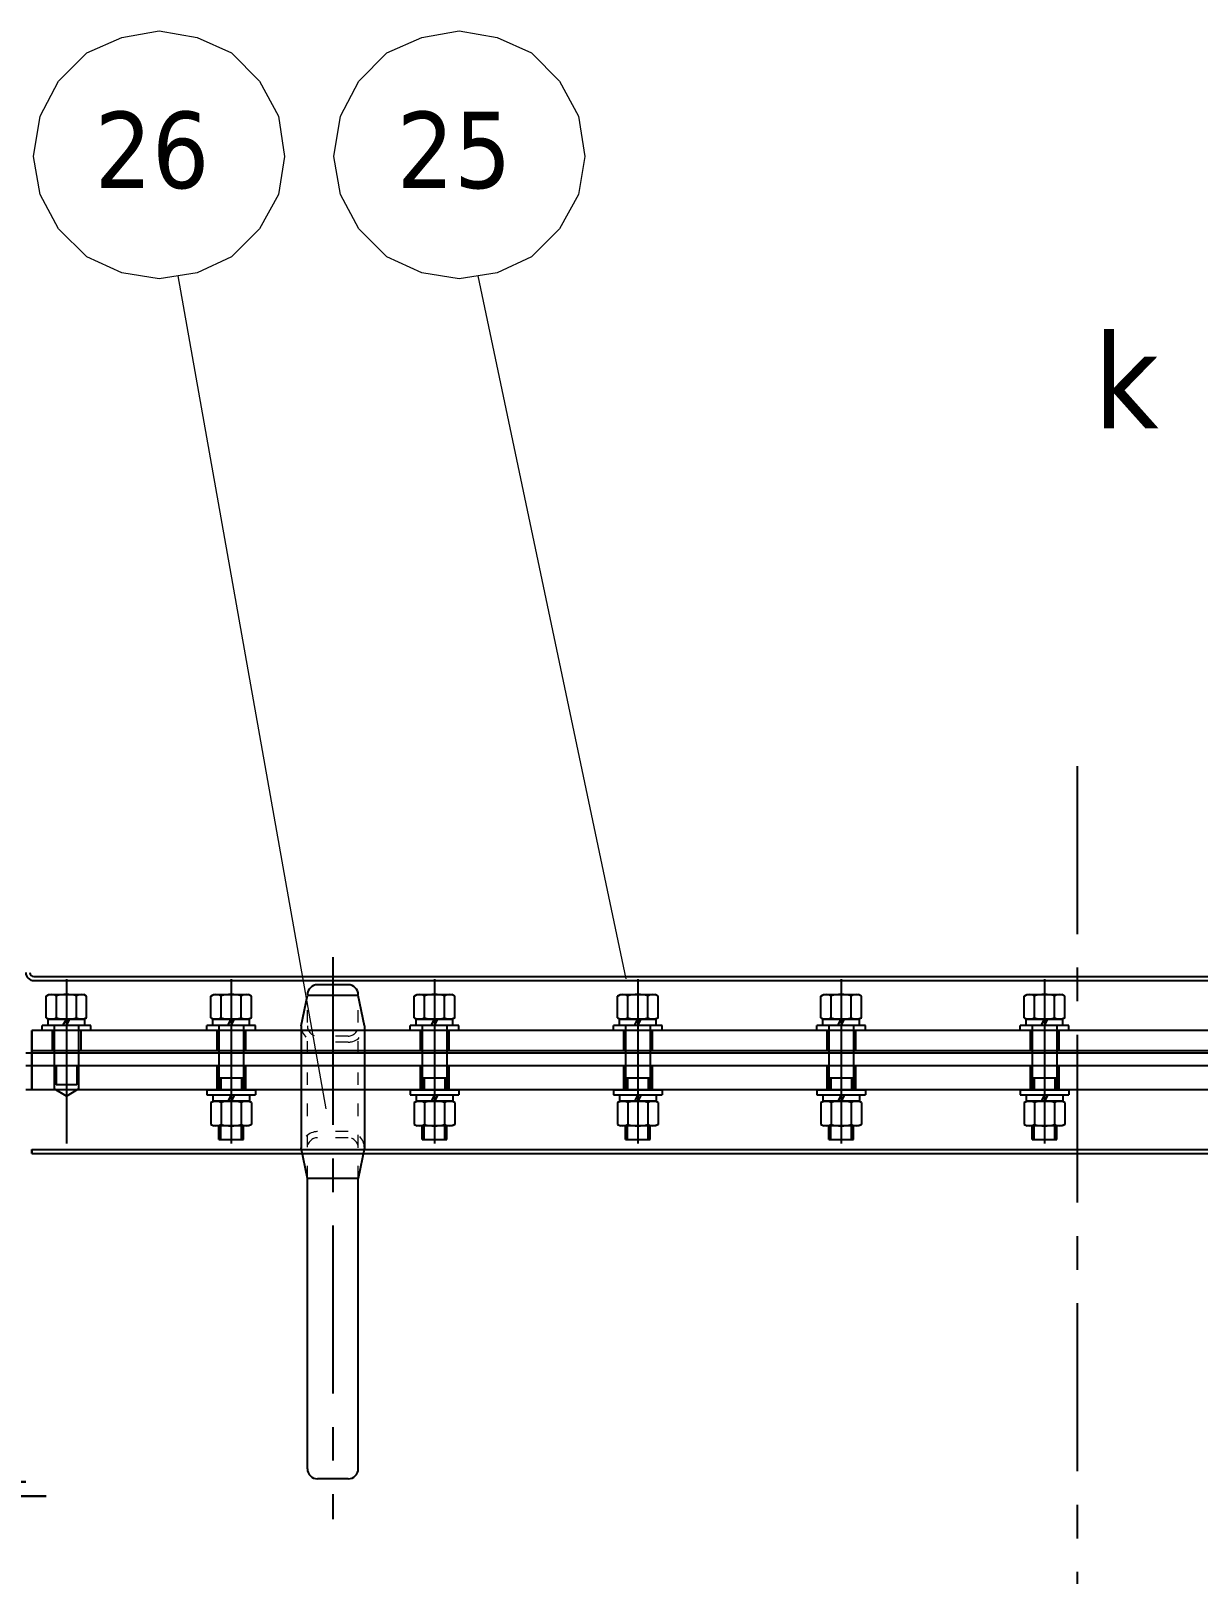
# Model space of a CAD drawing. Header units: millimetres. Extents: x 97339 to 122350, y -311274 to -152040.
# Drawn here: x 114280 to 114854, y -153654 to -152896 of the extents above; entities that cross this region are included whole.
import ezdxf

# ---------------------------------------------------------------- set-up
doc = ezdxf.new("R2010")
doc.units = ezdxf.units.MM
doc.header["$LTSCALE"] = 13
for name, pattern in [('ACAD_ISO02W100', [15, 12, -3]), ('ACAD_ISO03W100', [1.18, 0.47, -0.71]), ('CENTER', [50.8, 31.75, -6.35, 6.35, -6.35]), ('CENTERX2', [101.6, 63.5, -12.7, 12.7, -12.7]), ('DASHED', [0.75, 0.5, -0.25]), ('HIDDEN', [9.525, 6.35, -3.175])]:
    doc.linetypes.add(name, pattern=pattern)
doc.layers.get('0').update_dxf_attribs({"color": 1, "linetype": 'CENTER'})
for name, color, linetype in [('1', 4, 'Continuous'), ('2', 3, 'Continuous'), ('4', 2, 'HIDDEN'), ('4虚线层', 6, 'DASHED'), ('粗实线', 4, 'Continuous')]:
    doc.layers.add(name, color=color, linetype=linetype)
doc.layers.add('标注、文本', color=3, linetype='Continuous', lineweight=25)
doc.layers.add('铁心', color=3, linetype='Continuous', lineweight=0)
doc.styles.add('Tahoma$001', font='tahoma.ttf', dxfattribs={"height": 2.159784})

# ---------------------------------------------------------------- blocks, each defined once
blk = doc.blocks.new('A$C200A7939')
at = {"layer": '粗实线', "lineweight": 30}
for p, q in [((53.97, 115.63), (53.85, 115.85)), ((73.62, 110.49), (73.49, 110.71)), ((75.54, 109.03), (75.32, 109.25)), ((81.19, 100.54), (76.22, 107.14)), ((76.61, 107.46), (76.49, 107.69)), ((78.39, 105.16), (76.49, 107.69)), ((76.61, 107.46), (81.58, 100.87)), ((76.65, 107.7), (78.55, 105.17)), ((76.86, 107.48), (76.65, 107.7)), ((76.86, 107.48), (81.83, 100.88)), ((90.54, 101.75), (84.94, 109.17)), ((58.8, 99.51), (77.31, 74.97)), ((78.55, 105.17), (78.39, 105.16)), ((79.68, 103.67), (79.52, 103.66)), ((81.47, 101.08), (79.52, 103.66)), ((79.68, 103.67), (81.63, 101.09)), ((81.58, 100.87), (81.47, 101.08)), ((81.83, 100.88), (81.63, 101.09)), ((90.51, 101.11), (84.48, 96.63)), ((42.06, 92.46), (42.18, 92.23)), ((54.76, 83.77), (50.02, 93.07)), ((51.13, 93.09), (56.58, 82.4)), ((51.34, 93.11), (51.17, 93.1)), ((56.61, 82.41), (51.17, 93.1)), ((52.51, 90.81), (51.34, 93.11)), ((51.38, 93.11), (51.36, 93.13)), ((51.38, 93.11), (52.54, 90.83)), ((56.73, 93.99), (52.37, 90.7)), ((54.34, 92.18), (55.41, 92.98)), ((54.34, 92.18), (66.47, 76.09)), ((55.26, 97.21), (55.17, 96.07)), ((69.16, 77.5), (55.17, 96.07)), ((55.29, 90.92), (56.36, 91.73)), ((55.41, 92.98), (67.54, 76.9)), ((69.96, 78.1), (55.47, 97.33)), ((59.28, 97.23), (55.83, 97.52)), ((75.15, 76.19), (58.36, 98.44)), ((72.6, 80.08), (59.7, 97.19)), ((83.14, 98.43), (83.03, 98.64)), ((52.81, 80.26), (44.69, 88.78)), ((45.06, 89.1), (52.08, 81.75)), ((52.08, 81.75), (54.76, 83.77)), ((52.37, 90.7), (73.59, 62.55)), ((59.11, 88.08), (58.04, 87.27)), ((84.62, 84.07), (86.54, 81.52)), ((86.74, 82.92), (84.96, 85.28)), ((16, 76.76), (16, 2)), ((51.11, 82.05), (34.7, 69.69)), ((37.09, 70.68), (48.27, 79.11)), ((38.39, 71.28), (46.77, 77.6)), ((47.21, 77.02), (38.82, 70.7)), ((46.81, 77.55), (46.77, 77.6)), ((46.81, 77.55), (48.49, 78.81)), ((46.94, 77.37), (46.81, 77.55)), ((48.62, 78.64), (46.94, 77.37)), ((50.72, 72.36), (46.94, 77.37)), ((48.27, 79.11), (48.49, 78.81)), ((48.49, 78.81), (48.62, 78.64)), ((48.62, 78.64), (52.4, 73.63)), ((53.69, 79.39), (56.88, 81.79)), ((56.33, 81.37), (62.84, 72.73)), ((66.47, 76.09), (67.54, 76.9)), ((67.07, 75.29), (68.14, 76.1)), ((68.14, 76.1), (80.26, 60.01)), ((83.15, 58.93), (69.16, 77.5)), ((84.63, 58.64), (69.96, 78.1)), ((85.49, 62.98), (72.6, 80.08)), ((79.87, 75.84), (79.77, 75.95)), ((81.1, 77.42), (86.54, 81.52)), ((86.54, 81.52), (86.74, 82.92)), ((16, 74.76), (23, 74.76)), ((23, 74.76), (23, 58.67)), ((29.73, 70.34), (32.59, 72.49)), ((30.23, 66.3), (29.73, 70.34)), ((30.23, 66.3), (34.71, 69.68)), ((34.71, 69.68), (32.59, 72.49)), ((37.09, 70.68), (37.29, 70.41)), ((37.29, 70.41), (38.4, 71.26)), ((37.42, 70.24), (37.29, 70.41)), ((38.54, 71.08), (37.42, 70.24)), ((37.42, 70.24), (41.21, 65.2)), ((38.39, 71.28), (38.4, 71.26)), ((38.4, 71.26), (38.54, 71.08)), ((38.54, 71.08), (42.33, 66.04)), ((40.77, 69.78), (48.35, 75.5)), ((43.13, 66.65), (40.77, 69.78)), ((40.89, 69.62), (48.47, 75.34)), ((50.72, 72.36), (52.4, 73.63)), ((62.84, 72.73), (71.56, 61.15)), ((67.07, 75.29), (79.19, 59.2)), ((76.96, 74.29), (77.86, 74.97)), ((23, 64.08), (25, 64.08)), ((30.23, 66.31), (25, 62.37)), ((25, 64.08), (25, 43.35)), ((40.78, 61.02), (39.32, 54.68)), ((43.22, 60.45), (40.78, 61.02)), ((41.21, 65.2), (42.33, 66.04)), ((42.33, 66.04), (43.13, 66.65)), ((50.67, 67.63), (48.68, 66.13)), ((48.68, 66.13), (52.59, 60.94)), ((54.59, 62.44), (50.67, 67.63)), ((52.59, 60.94), (54.59, 62.44)), ((64.15, 55.57), (71.56, 61.15)), ((71.56, 61.15), (77.23, 57.72)), ((73.59, 62.55), (77.23, 57.72)), ((73.59, 62.55), (73.59, 62.55)), ((75.49, 64.11), (76.56, 64.92)), ((77.23, 57.72), (81.59, 61.01)), ((78.24, 60.46), (79.31, 61.27)), ((84.63, 58.64), (85.49, 62.98)), ((23, 58.67), (16, 58.67)), ((16, 56.75), (23, 56.75)), ((16, 53.47), (23, 53.47)), ((23, 56.75), (23, 58.67)), ((23, 53.47), (23, 56.75)), ((23, 53.47), (23, 21.29)), ((39.94, 57.35), (25, 46.1)), ((25, 42.34), (40.9, 54.32)), ((39.32, 54.68), (41.76, 54.12)), ((41.76, 54.12), (43.22, 60.45)), ((42, 55.15), (44.03, 56.68)), ((42.74, 58.39), (44.03, 56.68)), ((58.42, 52.21), (60.18, 53.53)), ((61.25, 52.11), (60.18, 53.53)), ((60.61, 52.96), (64.12, 55.61)), ((68, 50.45), (64.12, 55.61)), ((79.19, 59.2), (80.26, 60.01)), ((83.15, 58.93), (84.63, 58.64)), ((46.8, 42.53), (52.07, 46.51)), ((53.6, 44.48), (52.07, 46.51)), ((52.09, 46.48), (55.37, 48.95)), ((55.34, 48.99), (58.85, 51.63)), ((59.22, 43.83), (55.34, 48.99)), ((58.42, 52.21), (59.49, 50.79)), ((67.48, 50.06), (68, 50.45)), ((69, 44.35), (10, 44.35)), ((23, 43.35), (25, 43.35)), ((25, 31.41), (25, 43.35)), ((25, 26.06), (46.82, 42.51)), ((48.33, 40.51), (46.8, 42.53)), ((53.6, 44.48), (48.33, 40.51)), ((59.22, 43.83), (59.74, 44.23)), ((25, 37.38), (0, 37.38)), ((25, 31.41), (23, 31.41)), ((25, 31.41), (25, 9.38)), ((23, 21.29), (16, 21.29)), ((16, 18.01), (23, 18.01)), ((16, 16.09), (23, 16.09)), ((23, 18.01), (23, 21.29)), ((23, 16.09), (23, 18.01)), ((23, 16.09), (23, 0)), ((23, 9.38), (25, 9.38)), ((23, 0), (16, 0))]:
    blk.add_line(p, q, dxfattribs=at)
blk.add_lwpolyline([(38, 52.35), (50, 52.35), (50, 36.35), (38, 36.35)], close=True, dxfattribs=at)
at = {"layer": '粗实线', "lineweight": 30, "extrusion": (0, 0, -1)}
blk.add_circle((-78.17, 84.32), 2, dxfattribs=at)
at = {"layer": '粗实线', "lineweight": 30}
for centre, radius in [((78.17, 84.32), 1.13), ((57.72, 68.88), 4.5)]:
    blk.add_circle(centre, radius, dxfattribs=at)
for centre, radius, start, end in [((63.61, 47.14), 5.5, 138.53696, 217), ((63.61, 47.14), 5.5, 37, 115.46304), ((67.18, 50.46), 0.5, 222.89461, 307), ((59.44, 44.63), 0.5, 307, 31.10539)]:
    blk.add_arc(centre, radius, start, end, dxfattribs=at)
at = {"layer": '粗实线', "lineweight": 30, "extrusion": (0, 0, -1)}
blk.add_arc((-63.61, 47.14), 4.37, 328.89461, 137.10539, dxfattribs=at)
at = {"layer": '粗实线', "lineweight": 30}
for centre, major_axis, ratio, start_param, end_param in [((56.27, 99.81), (-14.09, -7.58), 0.99884, 4.363996, 6.551417), ((56.15, 100.04), (14.09, 7.58), 0.99884, 1.222403, 3.141558), ((56.28, 99.79), (13.65, 7.34), 0.99884, 1.222403, 3.409825), ((57.59, 90.15), (22.9, 12.31), 0.99884, 0.41949, 1.222403), ((57.71, 89.93), (-22.9, -12.31), 0.99884, 3.561083, 4.363996), ((54.04, 115.13), (0.072, -0.495), 0.016437, 1.52552, 3.096316), ((57.72, 89.91), (22.46, 12.08), 0.99884, 0.41949, 1.222403), ((57.75, 90.16), (18.61, 18.16), 0.998343, 0.13937, 0.871114), ((73.31, 110.09), (-0.306, -0.396), 0.043972, 1.551165, 3.121962), ((63.84, 97.81), (13.65, 7.34), 0.99884, 0.152631, 0.41949), ((63.71, 98.06), (14.09, 7.58), 0.99884, 0.15263, 0.41949), ((73.05, 109.93), (-0.612, -0.791), 0.056989, 3.133584, 3.6194), ((63.83, 97.83), (-14.09, -7.58), 0.99884, 3.294223, 3.561083), ((63.87, 98.07), (11.45, 11.17), 0.998343, 6.155695, 6.422555), ((64.08, 97.85), (11.45, 11.17), 0.998343, 6.155695, 6.283216), ((76.21, 107.16), (-0.399, -0.301), 0.047588, 1.564147, 3.1339), ((75.85, 107.1), (-0.799, -0.601), 0.05708, 3.159746, 3.671896), ((70.67, 99.04), (13.66, 10.29), 0.004763, -0.944344, -0.057398), ((70.97, 98.64), (13.98, 10.53), 0.004753, 5.322503, 6.287199), ((61.02, 87.28), (-10.96, -5.89), 0.99884, 4.39833, 5.304677), ((66.42, 89.41), (16.29, 8.76), 0.99884, 4.89389, 6.435766), ((66.41, 89.43), (-16.73, -9), 0.99884, 1.848722, 3.294173), ((81.18, 100.57), (-0.399, -0.301), 0.047588, 1.563859, 3.1339), ((80.83, 100.49), (-0.799, -0.602), 0.004753, 3.156454, 3.668086), ((76.57, 91.21), (-13.98, -10.53), 0.004753, 3.1467, 4.123831), ((60.99, 87.32), (10.08, 5.42), 0.99884, 1.309893, 2.118457), ((61.21, 87.08), (-0.82, 11.68), 0.999962, 0.172283, 0.96125), ((61.38, 87.09), (-0.82, 11.68), 0.999962, 0.481281, 0.96125), ((61.24, 87.34), (-8.19, -7.99), 0.998343, 4.602073, 4.979929), ((61.38, 87.09), (-0.82, 11.68), 0.999962, 0.188779, 0.405853), ((61.24, 87.34), (-8.19, -7.99), 0.998343, 4.191387, 4.291709), ((66.66, 89.45), (13.6, 13.27), 0.998343, 5.276241, 5.892279), ((45.05, 89.12), (0.362, 0.345), 0.046425, 3.128817, 4.699614), ((70.97, 98.64), (13.98, 10.53), 0.004753, 2.946494, 3.582151), ((70.67, 99.04), (-13.58, -10.23), 0.004753, 0.026533, 0.373337), ((66.66, 89.45), (13.6, 13.27), 0.998343, 4.710195, 4.850406), ((77.56, 77.95), (2.64, 1.42), 0.99884, 4.135252, 4.354564), ((77.81, 77.97), (-2.15, -2.1), 0.998343, 0.817037, 0.867657)]:
    blk.add_ellipse(centre, major_axis=major_axis, ratio=ratio, start_param=start_param, end_param=end_param, dxfattribs=at)
at = {"layer": '粗实线', "lineweight": 30, "extrusion": (0, 0, -1)}
for centre, major_axis, ratio, start_param, end_param in [((77.17, 105.35), (-1.39, 0.18), 0.001239, 3.147709, 3.666537), ((78.63, 103.41), (-1.06, -0.26), 0.001376, 2.614119, 3.133686), ((66.29, 89.64), (11.36, -15.26), 0.998745, 4.706556, 4.859166), ((66.45, 89.66), (11.11, -15.44), 0.99877, 4.690072, 5.567381), ((70.45, 85.56), (-15.47, -11.35), 0.089062, 2.738165, 2.767688), ((51.61, 81.57), (-2.08, 2.19), 0.012676, 3.143075, 4.080568), ((55.5, 84.51), (1.38, -2.71), 0.00104, 5.600881, 6.283298)]:
    blk.add_ellipse(centre, major_axis=major_axis, ratio=ratio, start_param=start_param, end_param=end_param, dxfattribs=at)
at = {"layer": '粗实线', "lineweight": 30}
for points, knots in [([(84.94, 109.17), (84.93, 109.18), (84.89, 109.25), (84.78, 109.32), (84.64, 109.37), (84.52, 109.38), (84.44, 109.36), (84.37, 109.34), (84.33, 109.33), (84.31, 109.32), (84.31, 109.31)], [0, 0, 0, 0, 0.060474, 0.246886, 0.39669, 0.524783, 0.633814, 0.728275, 0.835523, 1, 1, 1, 1]), ([(58.36, 98.44), (58.37, 98.44), (58.38, 98.47), (58.44, 98.58), (58.47, 98.67), (58.6, 98.98), (58.7, 99.24), (58.8, 99.51)], [0, 0, 0, 0, 0.25, 0.25, 0.5, 0.5, 1, 1, 1, 1]), ([(81.21, 101.71), (81.4, 101.51), (81.57, 101.3), (82, 100.78), (82.24, 100.46), (82.7, 99.82), (82.92, 99.5), (83.55, 98.5), (83.93, 97.81), (84.26, 97.1)], [0, 0, 0, 0, 0.149275, 0.149275, 0.361956, 0.361956, 0.574638, 0.574638, 1, 1, 1, 1]), ([(90.51, 101.11), (90.51, 101.11), (90.52, 101.11), (90.54, 101.14), (90.59, 101.21), (90.63, 101.32), (90.65, 101.47), (90.62, 101.62), (90.57, 101.7), (90.54, 101.74)], [0, 0, 0, 0, 0.044869, 0.213016, 0.339629, 0.479509, 0.658519, 0.857969, 1, 1, 1, 1]), ([(51.13, 93.09), (51.13, 93.09), (51.1, 93.08), (50.98, 93.07), (50.89, 93.07), (50.58, 93.07), (50.3, 93.07), (50.02, 93.07)], [0, 0, 0, 0, 0.25, 0.25, 0.5, 0.5, 1, 1, 1, 1]), ([(84.48, 96.63), (84.48, 96.63), (84.47, 96.64), (84.45, 96.68), (84.44, 96.71), (84.4, 96.8), (84.37, 96.85), (84.32, 96.97), (84.29, 97.03), (84.26, 97.1)], [0, 0, 0, 0, 0.25, 0.25, 0.5, 0.5, 0.75, 0.75, 1, 1, 1, 1]), ([(56.58, 82.4), (56.51, 82.53), (56.41, 82.65), (56.15, 82.88), (56, 82.99), (55.67, 83.22), (55.5, 83.33), (55.13, 83.55), (54.95, 83.66), (54.76, 83.77)], [0, 0, 0, 0, 0.25, 0.25, 0.5, 0.5, 0.75, 0.75, 1, 1, 1, 1]), ([(52.81, 80.26), (52.73, 80.35), (52.66, 80.45), (52.52, 80.68), (52.46, 80.8), (52.34, 81.06), (52.29, 81.19), (52.18, 81.47), (52.13, 81.61), (52.08, 81.75)], [0, 0, 0, 0, 0.25, 0.25, 0.5, 0.5, 0.75, 0.75, 1, 1, 1, 1]), ([(77.31, 74.97), (77.08, 74.99), (76.86, 75.04), (76.48, 75.16), (76.33, 75.22), (76.18, 75.3)], [0, 0, 0, 0, 0.564466, 0.564466, 1, 1, 1, 1]), ([(77.97, 74.99), (78.13, 75.01), (78.29, 75.04), (78.6, 75.14), (78.75, 75.21), (79.03, 75.35), (79.16, 75.43), (79.41, 75.62), (79.53, 75.72), (79.64, 75.83)], [0, 0, 0, 0, 0.25, 0.25, 0.5, 0.5, 0.75, 0.75, 1, 1, 1, 1]), ([(78.21, 75), (78.37, 75.02), (78.53, 75.06), (78.84, 75.16), (78.99, 75.22), (79.27, 75.37), (79.4, 75.45), (79.65, 75.63), (79.76, 75.73), (79.87, 75.84)], [0, 0, 0, 0, 0.25, 0.25, 0.5, 0.5, 0.75, 0.75, 1, 1, 1, 1])]:
    blk.add_open_spline(points, degree=3, knots=knots, dxfattribs=at)

msp = doc.modelspace()

# ---------------------------------------------------------------- linework, layer by layer
at = {"layer": '1', "color": 1, "linetype": 'CENTERX2', "lineweight": -3, "ltscale": 0.1}
for p, q in [((114794.016, -153257.074), (114794.016, -155108.427)), ((114428.016, -153350.939), (114428.016, -153627.403)), ((114378.016, -153384.635), (114378.016, -153427.903)), ((114478.016, -153384.635), (114478.016, -153427.903)), ((114578.016, -153384.635), (114578.016, -153427.903)), ((114678.016, -153384.635), (114678.016, -153427.903)), ((114778.016, -153384.635), (114778.016, -153427.903))]:
    msp.add_line(p, q, dxfattribs=at)
at = {"layer": '1'}
for p, q in [((114287.091, -153370.142), (114288.421, -153369.374)), ((114287.091, -153380.807), (114287.091, -153370.142)), ((114288.421, -153369.374), (114305.611, -153369.374)), ((114292.053, -153380.807), (114292.053, -153370.142)), ((114301.978, -153380.807), (114301.978, -153370.142)), ((114306.941, -153370.142), (114305.611, -153369.374)), ((114306.941, -153380.807), (114306.941, -153370.142)), ((114368.091, -153370.142), (114369.421, -153369.374)), ((114368.091, -153380.807), (114368.091, -153370.142)), ((114369.421, -153369.374), (114386.611, -153369.374)), ((114373.053, -153380.807), (114373.053, -153370.142)), ((114382.978, -153380.807), (114382.978, -153370.142)), ((114387.941, -153370.142), (114386.611, -153369.374)), ((114387.941, -153380.807), (114387.941, -153370.142)), ((114468.091, -153370.142), (114469.421, -153369.374)), ((114468.091, -153380.807), (114468.091, -153370.142)), ((114469.421, -153369.374), (114486.611, -153369.374)), ((114473.053, -153380.807), (114473.053, -153370.142)), ((114482.978, -153380.807), (114482.978, -153370.142)), ((114487.941, -153370.142), (114486.611, -153369.374)), ((114487.941, -153380.807), (114487.941, -153370.142)), ((114568.091, -153370.142), (114569.421, -153369.374)), ((114568.091, -153380.807), (114568.091, -153370.142)), ((114569.421, -153369.374), (114586.611, -153369.374)), ((114573.053, -153380.807), (114573.053, -153370.142)), ((114582.978, -153380.807), (114582.978, -153370.142)), ((114587.941, -153370.142), (114586.611, -153369.374)), ((114587.941, -153380.807), (114587.941, -153370.142)), ((114668.091, -153370.142), (114669.421, -153369.374)), ((114668.091, -153380.807), (114668.091, -153370.142)), ((114669.421, -153369.374), (114686.611, -153369.374)), ((114673.053, -153380.807), (114673.053, -153370.142)), ((114682.978, -153380.807), (114682.978, -153370.142)), ((114687.941, -153370.142), (114686.611, -153369.374)), ((114687.941, -153380.807), (114687.941, -153370.142)), ((114768.091, -153370.142), (114769.421, -153369.374)), ((114768.091, -153380.807), (114768.091, -153370.142)), ((114769.421, -153369.374), (114786.611, -153369.374)), ((114773.053, -153380.807), (114773.053, -153370.142)), ((114782.978, -153380.807), (114782.978, -153370.142)), ((114787.941, -153370.142), (114786.611, -153369.374)), ((114787.941, -153380.807), (114787.941, -153370.142)), ((114285.016, -153387.074), (114285.016, -153384.574)), ((114309.016, -153384.574), (114285.016, -153384.574)), ((114287.091, -153380.807), (114288.421, -153381.574)), ((114288.016, -153384.574), (114288.016, -153381.574)), ((114306.016, -153381.574), (114288.016, -153381.574)), ((114306.016, -153384.574), (114288.016, -153384.574)), ((114288.421, -153381.574), (114305.611, -153381.574)), ((114291.016, -153384.792), (114291.016, -153410.292)), ((114295.316, -153384.574), (114297.016, -153381.574)), ((114297.016, -153384.574), (114298.716, -153381.574)), ((114303.016, -153384.792), (114303.016, -153410.292)), ((114306.941, -153380.807), (114305.611, -153381.574)), ((114306.016, -153384.574), (114306.016, -153381.574)), ((114309.016, -153387.074), (114309.016, -153384.574)), ((114366.016, -153387.074), (114366.016, -153384.574)), ((114390.016, -153384.574), (114366.016, -153384.574)), ((114368.091, -153380.807), (114369.421, -153381.574)), ((114369.016, -153384.574), (114369.016, -153381.574)), ((114387.016, -153381.574), (114369.016, -153381.574)), ((114387.016, -153384.574), (114369.016, -153384.574)), ((114369.421, -153381.574), (114386.611, -153381.574)), ((114372.016, -153384.792), (114372.016, -153410.292)), ((114376.316, -153384.574), (114378.016, -153381.574)), ((114378.016, -153384.574), (114379.716, -153381.574)), ((114384.016, -153384.792), (114384.016, -153410.292)), ((114387.941, -153380.807), (114386.611, -153381.574)), ((114387.016, -153384.574), (114387.016, -153381.574)), ((114390.016, -153387.074), (114390.016, -153384.574)), ((114466.016, -153387.074), (114466.016, -153384.574)), ((114490.016, -153384.574), (114466.016, -153384.574)), ((114468.091, -153380.807), (114469.421, -153381.574)), ((114469.016, -153384.574), (114469.016, -153381.574)), ((114487.016, -153381.574), (114469.016, -153381.574)), ((114487.016, -153384.574), (114469.016, -153384.574)), ((114469.421, -153381.574), (114486.611, -153381.574)), ((114472.016, -153384.792), (114472.016, -153410.292)), ((114476.316, -153384.574), (114478.016, -153381.574)), ((114478.016, -153384.574), (114479.716, -153381.574)), ((114484.016, -153384.792), (114484.016, -153410.292)), ((114487.941, -153380.807), (114486.611, -153381.574)), ((114487.016, -153384.574), (114487.016, -153381.574)), ((114490.016, -153387.074), (114490.016, -153384.574)), ((114566.016, -153387.074), (114566.016, -153384.574)), ((114590.016, -153384.574), (114566.016, -153384.574)), ((114568.091, -153380.807), (114569.421, -153381.574)), ((114569.016, -153384.574), (114569.016, -153381.574)), ((114587.016, -153381.574), (114569.016, -153381.574)), ((114587.016, -153384.574), (114569.016, -153384.574)), ((114569.421, -153381.574), (114586.611, -153381.574)), ((114572.016, -153384.792), (114572.016, -153410.292)), ((114576.316, -153384.574), (114578.016, -153381.574)), ((114578.016, -153384.574), (114579.716, -153381.574)), ((114584.016, -153384.792), (114584.016, -153410.292)), ((114587.941, -153380.807), (114586.611, -153381.574)), ((114587.016, -153384.574), (114587.016, -153381.574)), ((114590.016, -153387.074), (114590.016, -153384.574)), ((114666.016, -153387.074), (114666.016, -153384.574)), ((114690.016, -153384.574), (114666.016, -153384.574)), ((114668.091, -153380.807), (114669.421, -153381.574)), ((114669.016, -153384.574), (114669.016, -153381.574)), ((114687.016, -153381.574), (114669.016, -153381.574)), ((114687.016, -153384.574), (114669.016, -153384.574)), ((114669.421, -153381.574), (114686.611, -153381.574)), ((114672.016, -153384.792), (114672.016, -153410.292)), ((114676.316, -153384.574), (114678.016, -153381.574)), ((114678.016, -153384.574), (114679.716, -153381.574)), ((114684.016, -153384.792), (114684.016, -153410.292)), ((114687.941, -153380.807), (114686.611, -153381.574)), ((114687.016, -153384.574), (114687.016, -153381.574)), ((114690.016, -153387.074), (114690.016, -153384.574)), ((114766.016, -153387.074), (114766.016, -153384.574)), ((114790.016, -153384.574), (114766.016, -153384.574)), ((114768.091, -153380.807), (114769.421, -153381.574)), ((114769.016, -153384.574), (114769.016, -153381.574)), ((114787.016, -153381.574), (114769.016, -153381.574)), ((114787.016, -153384.574), (114769.016, -153384.574)), ((114769.421, -153381.574), (114786.611, -153381.574)), ((114772.016, -153384.792), (114772.016, -153410.292)), ((114776.316, -153384.574), (114778.016, -153381.574)), ((114778.016, -153384.574), (114779.716, -153381.574)), ((114784.016, -153384.792), (114784.016, -153410.292)), ((114787.941, -153380.807), (114786.611, -153381.574)), ((114787.016, -153384.574), (114787.016, -153381.574)), ((114790.016, -153387.074), (114790.016, -153384.574)), ((114309.016, -153387.074), (114285.016, -153387.074)), ((114291.016, -153404.292), (114303.016, -153404.292)), ((114291.016, -153410.292), (114291.016, -153415.828)), ((114303.016, -153410.292), (114303.016, -153415.828)), ((114366.016, -153416.292), (114390.016, -153416.292)), ((114366.016, -153416.292), (114366.016, -153418.792)), ((114372.016, -153410.292), (114384.016, -153410.292)), ((114372.016, -153410.292), (114372.016, -153416.292)), ((114384.016, -153410.292), (114384.016, -153416.292)), ((114390.016, -153416.292), (114390.016, -153418.792)), ((114466.016, -153416.292), (114490.016, -153416.292)), ((114466.016, -153416.292), (114466.016, -153418.792)), ((114472.016, -153410.292), (114484.016, -153410.292)), ((114472.016, -153410.292), (114472.016, -153416.292)), ((114484.016, -153410.292), (114484.016, -153416.292)), ((114490.016, -153416.292), (114490.016, -153418.792)), ((114566.016, -153416.292), (114590.016, -153416.292)), ((114566.016, -153416.292), (114566.016, -153418.792)), ((114572.016, -153410.292), (114584.016, -153410.292)), ((114572.016, -153410.292), (114572.016, -153416.292)), ((114584.016, -153410.292), (114584.016, -153416.292)), ((114590.016, -153416.292), (114590.016, -153418.792)), ((114666.016, -153416.292), (114690.016, -153416.292)), ((114666.016, -153416.292), (114666.016, -153418.792)), ((114672.016, -153410.292), (114684.016, -153410.292)), ((114672.016, -153410.292), (114672.016, -153416.292)), ((114684.016, -153410.292), (114684.016, -153416.292)), ((114690.016, -153416.292), (114690.016, -153418.792)), ((114766.016, -153416.292), (114790.016, -153416.292)), ((114766.016, -153416.292), (114766.016, -153418.792)), ((114772.016, -153410.292), (114784.016, -153410.292)), ((114772.016, -153410.292), (114772.016, -153416.292)), ((114784.016, -153410.292), (114784.016, -153416.292)), ((114790.016, -153416.292), (114790.016, -153418.792)), ((114366.016, -153418.792), (114390.016, -153418.792)), ((114368.091, -153422.56), (114369.421, -153421.792)), ((114368.091, -153422.56), (114368.091, -153433.225)), ((114369.016, -153418.792), (114387.016, -153418.792)), ((114369.016, -153418.792), (114369.016, -153421.792)), ((114369.016, -153421.792), (114387.016, -153421.792)), ((114386.611, -153421.792), (114369.421, -153421.792)), ((114373.053, -153422.56), (114373.053, -153433.225)), ((114378.016, -153418.792), (114376.316, -153421.792)), ((114379.716, -153418.792), (114378.016, -153421.792)), ((114382.978, -153422.56), (114382.978, -153433.225)), ((114387.941, -153422.56), (114386.611, -153421.792)), ((114387.016, -153418.792), (114387.016, -153421.792)), ((114387.941, -153422.56), (114387.941, -153433.225)), ((114466.016, -153418.792), (114490.016, -153418.792)), ((114468.091, -153422.56), (114469.421, -153421.792)), ((114468.091, -153422.56), (114468.091, -153433.225)), ((114469.016, -153418.792), (114487.016, -153418.792)), ((114469.016, -153418.792), (114469.016, -153421.792)), ((114469.016, -153421.792), (114487.016, -153421.792)), ((114486.611, -153421.792), (114469.421, -153421.792)), ((114473.053, -153422.56), (114473.053, -153433.225)), ((114478.016, -153418.792), (114476.316, -153421.792)), ((114479.716, -153418.792), (114478.016, -153421.792)), ((114482.978, -153422.56), (114482.978, -153433.225)), ((114487.941, -153422.56), (114486.611, -153421.792)), ((114487.016, -153418.792), (114487.016, -153421.792)), ((114487.941, -153422.56), (114487.941, -153433.225)), ((114566.016, -153418.792), (114590.016, -153418.792)), ((114568.091, -153422.56), (114569.421, -153421.792)), ((114568.091, -153422.56), (114568.091, -153433.225)), ((114569.016, -153418.792), (114587.016, -153418.792)), ((114569.016, -153418.792), (114569.016, -153421.792)), ((114569.016, -153421.792), (114587.016, -153421.792)), ((114586.611, -153421.792), (114569.421, -153421.792)), ((114573.053, -153422.56), (114573.053, -153433.225)), ((114578.016, -153418.792), (114576.316, -153421.792)), ((114579.716, -153418.792), (114578.016, -153421.792)), ((114582.978, -153422.56), (114582.978, -153433.225)), ((114587.941, -153422.56), (114586.611, -153421.792)), ((114587.016, -153418.792), (114587.016, -153421.792)), ((114587.941, -153422.56), (114587.941, -153433.225)), ((114666.016, -153418.792), (114690.016, -153418.792)), ((114668.091, -153422.56), (114669.421, -153421.792)), ((114668.091, -153422.56), (114668.091, -153433.225)), ((114669.016, -153418.792), (114687.016, -153418.792)), ((114669.016, -153418.792), (114669.016, -153421.792)), ((114669.016, -153421.792), (114687.016, -153421.792)), ((114686.611, -153421.792), (114669.421, -153421.792)), ((114673.053, -153422.56), (114673.053, -153433.225)), ((114678.016, -153418.792), (114676.316, -153421.792)), ((114679.716, -153418.792), (114678.016, -153421.792)), ((114682.978, -153422.56), (114682.978, -153433.225)), ((114687.941, -153422.56), (114686.611, -153421.792)), ((114687.016, -153418.792), (114687.016, -153421.792)), ((114687.941, -153422.56), (114687.941, -153433.225)), ((114766.016, -153418.792), (114790.016, -153418.792)), ((114768.091, -153422.56), (114769.421, -153421.792)), ((114768.091, -153422.56), (114768.091, -153433.225)), ((114769.016, -153418.792), (114787.016, -153418.792)), ((114769.016, -153418.792), (114769.016, -153421.792)), ((114769.016, -153421.792), (114787.016, -153421.792)), ((114786.611, -153421.792), (114769.421, -153421.792)), ((114773.053, -153422.56), (114773.053, -153433.225)), ((114778.016, -153418.792), (114776.316, -153421.792)), ((114779.716, -153418.792), (114778.016, -153421.792)), ((114782.978, -153422.56), (114782.978, -153433.225)), ((114787.941, -153422.56), (114786.611, -153421.792)), ((114787.016, -153418.792), (114787.016, -153421.792)), ((114787.941, -153422.56), (114787.941, -153433.225)), ((114368.091, -153433.225), (114369.421, -153433.992)), ((114386.611, -153433.992), (114369.421, -153433.992)), ((114372.016, -153440.734), (114372.016, -153433.992)), ((114384.016, -153440.734), (114384.016, -153433.992)), ((114387.941, -153433.225), (114386.611, -153433.992)), ((114468.091, -153433.225), (114469.421, -153433.992)), ((114486.611, -153433.992), (114469.421, -153433.992)), ((114472.016, -153440.734), (114472.016, -153433.992)), ((114484.016, -153440.734), (114484.016, -153433.992)), ((114487.941, -153433.225), (114486.611, -153433.992)), ((114568.091, -153433.225), (114569.421, -153433.992)), ((114586.611, -153433.992), (114569.421, -153433.992)), ((114572.016, -153440.734), (114572.016, -153433.992)), ((114584.016, -153440.734), (114584.016, -153433.992)), ((114587.941, -153433.225), (114586.611, -153433.992)), ((114668.091, -153433.225), (114669.421, -153433.992)), ((114686.611, -153433.992), (114669.421, -153433.992)), ((114672.016, -153440.734), (114672.016, -153433.992)), ((114684.016, -153440.734), (114684.016, -153433.992)), ((114687.941, -153433.225), (114686.611, -153433.992)), ((114768.091, -153433.225), (114769.421, -153433.992)), ((114786.611, -153433.992), (114769.421, -153433.992)), ((114772.016, -153440.734), (114772.016, -153433.992)), ((114784.016, -153440.734), (114784.016, -153433.992)), ((114787.941, -153433.225), (114786.611, -153433.992)), ((114372.016, -153440.734), (114384.016, -153440.734)), ((114472.016, -153440.734), (114484.016, -153440.734)), ((114572.016, -153440.734), (114584.016, -153440.734)), ((114672.016, -153440.734), (114684.016, -153440.734)), ((114772.016, -153440.734), (114784.016, -153440.734))]:
    msp.add_line(p, q, dxfattribs=at)
for centre, radius, start, end in [((114289.626, -153373.943), 4.569, 57.914436, 123.704561), ((114297.016, -153387.374), 18, 73.996597, 106.003403), ((114304.405, -153373.943), 4.569, 56.295439, 122.085564), ((114370.626, -153373.943), 4.569, 57.914436, 123.704561), ((114378.016, -153387.374), 18, 73.996597, 106.003403), ((114385.405, -153373.943), 4.569, 56.295439, 122.085564), ((114470.626, -153373.943), 4.569, 57.914436, 123.704561), ((114478.016, -153387.374), 18, 73.996597, 106.003403), ((114485.405, -153373.943), 4.569, 56.295439, 122.085564), ((114570.626, -153373.943), 4.569, 57.914436, 123.704561), ((114578.016, -153387.374), 18, 73.996597, 106.003403), ((114585.405, -153373.943), 4.569, 56.295439, 122.085564), ((114670.626, -153373.943), 4.569, 57.914436, 123.704561), ((114678.016, -153387.374), 18, 73.996597, 106.003403), ((114685.405, -153373.943), 4.569, 56.295439, 122.085564), ((114770.626, -153373.943), 4.569, 57.914436, 123.704561), ((114778.016, -153387.374), 18, 73.996597, 106.003403), ((114785.405, -153373.943), 4.569, 56.295439, 122.085564), ((114289.626, -153377.006), 4.569, 236.295439, 302.085564), ((114297.016, -153363.574), 18, 253.996597, 286.003403), ((114304.405, -153377.006), 4.569, 237.441248, 303.704561), ((114370.626, -153377.006), 4.569, 236.295439, 302.085564), ((114378.016, -153363.574), 18, 253.996597, 286.003403), ((114385.405, -153377.006), 4.569, 237.441248, 303.704561), ((114470.626, -153377.006), 4.569, 236.295439, 302.085564), ((114478.016, -153363.574), 18, 253.996597, 286.003403), ((114485.405, -153377.006), 4.569, 237.441248, 303.704561), ((114570.626, -153377.006), 4.569, 236.295439, 302.085564), ((114578.016, -153363.574), 18, 253.996597, 286.003403), ((114585.405, -153377.006), 4.569, 237.441248, 303.704561), ((114670.626, -153377.006), 4.569, 236.295439, 302.085564), ((114678.016, -153363.574), 18, 253.996597, 286.003403), ((114685.405, -153377.006), 4.569, 237.441248, 303.704561), ((114770.626, -153377.006), 4.569, 236.295439, 302.085564), ((114778.016, -153363.574), 18, 253.996597, 286.003403), ((114785.405, -153377.006), 4.569, 237.441248, 303.704561), ((114370.626, -153426.361), 4.569, 57.441248, 123.704561), ((114378.016, -153439.792), 18, 73.996597, 106.003403), ((114385.405, -153426.361), 4.569, 56.295439, 122.085564), ((114470.626, -153426.361), 4.569, 57.441248, 123.704561), ((114478.016, -153439.792), 18, 73.996597, 106.003403), ((114485.405, -153426.361), 4.569, 56.295439, 122.085564), ((114570.626, -153426.361), 4.569, 57.441248, 123.704561), ((114578.016, -153439.792), 18, 73.996597, 106.003403), ((114585.405, -153426.361), 4.569, 56.295439, 122.085564), ((114670.626, -153426.361), 4.569, 57.441248, 123.704561), ((114678.016, -153439.792), 18, 73.996597, 106.003403), ((114685.405, -153426.361), 4.569, 56.295439, 122.085564), ((114770.626, -153426.361), 4.569, 57.441248, 123.704561), ((114778.016, -153439.792), 18, 73.996597, 106.003403), ((114785.405, -153426.361), 4.569, 56.295439, 122.085564), ((114370.626, -153429.423), 4.569, 236.295439, 302.085564), ((114378.016, -153415.992), 18, 253.996597, 286.003403), ((114385.405, -153429.423), 4.569, 237.914436, 303.704561), ((114470.626, -153429.423), 4.569, 236.295439, 302.085564), ((114478.016, -153415.992), 18, 253.996597, 286.003403), ((114485.405, -153429.423), 4.569, 237.914436, 303.704561), ((114570.626, -153429.423), 4.569, 236.295439, 302.085564), ((114578.016, -153415.992), 18, 253.996597, 286.003403), ((114585.405, -153429.423), 4.569, 237.914436, 303.704561), ((114670.626, -153429.423), 4.569, 236.295439, 302.085564), ((114678.016, -153415.992), 18, 253.996597, 286.003403), ((114685.405, -153429.423), 4.569, 237.914436, 303.704561), ((114770.626, -153429.423), 4.569, 236.295439, 302.085564), ((114778.016, -153415.992), 18, 253.996597, 286.003403), ((114785.405, -153429.423), 4.569, 237.914436, 303.704561)]:
    msp.add_arc(centre, radius, start, end, dxfattribs=at)
at = {"layer": '2'}
for p, q in [((114291.916, -153404.292), (114291.916, -153413.828)), ((114302.116, -153404.292), (114302.116, -153413.828)), ((114372.916, -153410.292), (114372.916, -153416.292)), ((114383.116, -153410.292), (114383.116, -153416.292)), ((114472.916, -153410.292), (114472.916, -153416.292)), ((114483.116, -153410.292), (114483.116, -153416.292)), ((114572.916, -153410.292), (114572.916, -153416.292)), ((114583.116, -153410.292), (114583.116, -153416.292)), ((114672.916, -153410.292), (114672.916, -153416.292)), ((114683.116, -153410.292), (114683.116, -153416.292)), ((114772.916, -153410.292), (114772.916, -153416.292)), ((114783.116, -153410.292), (114783.116, -153416.292)), ((114372.916, -153440.734), (114372.916, -153433.992)), ((114383.116, -153440.734), (114383.116, -153433.992)), ((114472.916, -153440.734), (114472.916, -153433.992)), ((114483.116, -153440.734), (114483.116, -153433.992)), ((114572.916, -153440.734), (114572.916, -153433.992)), ((114583.116, -153440.734), (114583.116, -153433.992)), ((114672.916, -153440.734), (114672.916, -153433.992)), ((114683.116, -153440.734), (114683.116, -153433.992)), ((114772.916, -153440.734), (114772.916, -153433.992)), ((114783.116, -153440.734), (114783.116, -153433.992))]:
    msp.add_line(p, q, dxfattribs=at)
at = {"layer": '4'}
for p, q in [((114297.016, -153361.792), (114297.016, -153442.592)), ((114378.016, -153361.792), (114378.016, -153442.592)), ((114478.016, -153361.792), (114478.016, -153442.592)), ((114578.016, -153361.792), (114578.016, -153442.592)), ((114678.016, -153361.792), (114678.016, -153442.592)), ((114778.016, -153361.792), (114778.016, -153442.592))]:
    msp.add_line(p, q, dxfattribs=at)
at = {"layer": '4虚线层'}
for p, q in [((114280.016, -153387.074), (114280.016, -153416.292)), ((114280.016, -153445.552), (114280.016, -153447.552))]:
    msp.add_line(p, q, dxfattribs=at)
at = {"layer": '4虚线层', "ltscale": 5}
for p, q in [((114280.016, -153387.074), (114280.016, -153416.292)), ((114280.016, -153445.552), (114280.016, -153447.552))]:
    msp.add_line(p, q, dxfattribs=at)
at = {"layer": '标注、文本'}
for p, q in [((114281.016, -153360.569), (115416.016, -153360.569)), ((114281.016, -153362.569), (115398.016, -153362.569)), ((114412.516, -153384.81), (114415.516, -153369.81)), ((114440.516, -153369.81), (114415.516, -153369.81)), ((114435.516, -153364.569), (114420.516, -153364.569)), ((114443.516, -153384.81), (114440.516, -153369.81)), ((114412.516, -153384.81), (114412.516, -153444.81)), ((114443.516, -153384.81), (114443.516, -153444.81)), ((115386.016, -153387.074), (114280.016, -153387.074)), ((114290.016, -153387.074), (114290.016, -153397.074)), ((114304.016, -153387.074), (114304.016, -153397.074)), ((114371.016, -153387.074), (114371.016, -153397.074)), ((114385.016, -153387.074), (114385.016, -153397.074)), ((114471.016, -153387.074), (114471.016, -153397.074)), ((114485.016, -153387.074), (114485.016, -153397.074)), ((114571.016, -153387.074), (114571.016, -153397.074)), ((114585.016, -153387.074), (114585.016, -153397.074)), ((114671.016, -153387.074), (114671.016, -153397.074)), ((114685.016, -153387.074), (114685.016, -153397.074)), ((114771.016, -153387.074), (114771.016, -153397.074)), ((114785.016, -153387.074), (114785.016, -153397.074)), ((115141.016, -153398.292), (114277.016, -153398.292)), ((115391.016, -153397.074), (114280.016, -153397.074)), ((114277.016, -153404.292), (115357.016, -153404.292)), ((114371.016, -153404.292), (114371.016, -153416.292)), ((114385.016, -153404.292), (114385.016, -153416.292)), ((114471.016, -153404.292), (114471.016, -153416.292)), ((114485.016, -153404.292), (114485.016, -153416.292)), ((114571.016, -153404.292), (114571.016, -153416.292)), ((114585.016, -153404.292), (114585.016, -153416.292)), ((114671.016, -153404.292), (114671.016, -153416.292)), ((114685.016, -153404.292), (114685.016, -153416.292)), ((114771.016, -153404.292), (114771.016, -153416.292)), ((114785.016, -153404.292), (114785.016, -153416.292)), ((115391.016, -153416.292), (114277.016, -153416.292)), ((114297.016, -153419.292), (114291.016, -153415.828)), ((114297.016, -153419.292), (114291.016, -153415.828)), ((114297.016, -153419.292), (114291.016, -153415.828)), ((114297.016, -153419.292), (114291.016, -153415.828)), ((114297.016, -153419.292), (114291.016, -153415.828)), ((114297.016, -153419.292), (114291.016, -153415.828)), ((114297.016, -153419.292), (114291.016, -153415.828)), ((114297.016, -153419.292), (114291.016, -153415.828)), ((114302.116, -153413.828), (114291.916, -153413.828)), ((114297.016, -153419.292), (114303.016, -153415.828)), ((114297.016, -153419.292), (114303.016, -153415.828)), ((114297.016, -153419.292), (114303.016, -153415.828)), ((114297.016, -153419.292), (114303.016, -153415.828)), ((114297.016, -153419.292), (114303.016, -153415.828)), ((114297.016, -153419.292), (114303.016, -153415.828)), ((114297.016, -153419.292), (114303.016, -153415.828)), ((114297.016, -153419.292), (114303.016, -153415.828)), ((114297.016, -153419.292), (114297.016, -153419.292)), ((114280.016, -153445.552), (115416.016, -153445.552)), ((114415.516, -153459.81), (114412.516, -153444.81)), ((114443.516, -153444.81), (114440.516, -153459.81)), ((114280.016, -153447.552), (115416.016, -153447.552)), ((114415.516, -153602.552), (114415.516, -153459.81)), ((114440.516, -153459.81), (114415.516, -153459.81)), ((114440.516, -153602.552), (114440.516, -153459.81)), ((114435.516, -153607.552), (114420.516, -153607.552))]:
    msp.add_line(p, q, dxfattribs=at)
at = {"layer": '标注、文本', "color": 2, "linetype": 'ACAD_ISO03W100', "lineweight": 18}
for p, q in [((114415.516, -153459.81), (114415.516, -153369.569)), ((114440.516, -153459.81), (114440.516, -153369.569)), ((114435.516, -153389.81), (114420.516, -153389.81)), ((114435.516, -153392.81), (114420.516, -153392.81)), ((114435.516, -153436.81), (114420.516, -153436.81)), ((114435.516, -153439.81), (114420.516, -153439.81))]:
    msp.add_line(p, q, dxfattribs=at)
at = {"layer": '标注、文本', "color": 4, "lineweight": 30}
for p, q in [((114280.016, -153387.074), (114280.016, -153416.292)), ((114280.016, -153445.552), (114280.016, -153447.552))]:
    msp.add_line(p, q, dxfattribs=at)
at = {"layer": '标注、文本'}
for centre, radius, start, end in [((114281.016, -153358.569), 4, 180, 270), ((114281.016, -153358.569), 2, 180, 270), ((114420.516, -153369.569), 5, 90, 180), ((114435.516, -153369.569), 5, 0, 90), ((114420.516, -153602.552), 5, 180, 270), ((114435.516, -153602.552), 5, 270, 0)]:
    msp.add_arc(centre, radius, start, end, dxfattribs=at)
at = {"layer": '标注、文本', "color": 2, "linetype": 'ACAD_ISO03W100', "lineweight": 18}
for centre, radius, start, end in [((114420.516, -153384.81), 8, 180, 270), ((114420.516, -153384.81), 5, 180, 270), ((114435.516, -153384.81), 5, 270, 0), ((114435.516, -153384.81), 8, 270, 0), ((114420.516, -153444.81), 8, 90, 180), ((114435.516, -153444.81), 8, 0, 90), ((114420.516, -153444.81), 5, 90, 180), ((114435.516, -153444.81), 5, 0, 90)]:
    msp.add_arc(centre, radius, start, end, dxfattribs=at)
at = {"layer": '铁心'}
for points in [[(114280.837, -152957.259), (114284.15, -152937.381), (114293.186, -152920.213), (114307.04, -152906.358), (114324.208, -152898.829), (114342.581, -152895.516), (114361.254, -152898.829), (114378.121, -152906.358), (114391.975, -152920.213), (114401.312, -152937.381), (114404.324, -152957.259), (114401.312, -152975.933), (114391.975, -152992.799), (114378.121, -153006.654), (114361.254, -153014.485), (114342.581, -153017.497), (114324.208, -153014.485), (114307.04, -153006.654), (114293.186, -152992.799), (114284.15, -152975.933)], [(114428.432, -152957.259), (114431.745, -152937.381), (114440.781, -152920.213), (114454.635, -152906.358), (114471.803, -152898.829), (114490.175, -152895.516), (114508.849, -152898.829), (114525.716, -152906.358), (114539.57, -152920.213), (114548.907, -152937.381), (114551.919, -152957.259), (114548.907, -152975.933), (114539.57, -152992.799), (114525.716, -153006.654), (114508.849, -153014.485), (114490.175, -153017.497), (114471.803, -153014.485), (114454.635, -153006.654), (114440.781, -152992.799), (114431.745, -152975.933)]]:
    msp.add_lwpolyline(points, close=True, dxfattribs=at)
for points in [[(114424.757, -153425.598), (114351.917, -153015.991), (114351.917, -153015.991)], [(114572.352, -153361.725), (114499.512, -153015.991), (114499.512, -153015.991)]]:
    msp.add_lwpolyline(points, dxfattribs=at)

# ---------------------------------------------------------------- block references
at = {"color": 2, "linetype": 'ACAD_ISO02W100', "lineweight": 13, "xscale": -1}
msp.add_blockref('A$C200A7939', (114287.016, -153653.426), dxfattribs=at)

# ---------------------------------------------------------------- texts
at = {"layer": '铁心', "style": 'Tahoma$001'}
for s, height, p in [('26', 37.5893, (114310.86, -152972.813)), ('25', 37.5893, (114459.465, -152972.813)), ('k', 46.957, (114802.192, -153091.005))]:
    msp.add_text(s, height=height, dxfattribs=at).set_placement(p)

doc.saveas('drawing.dxf')
